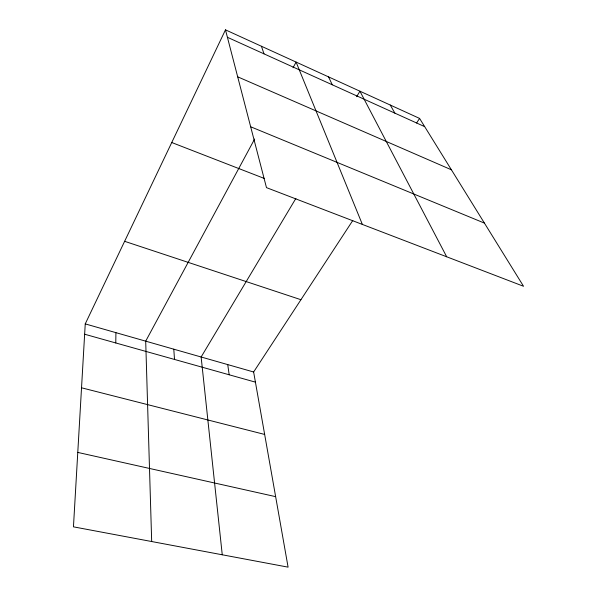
<?xml version="1.0" encoding="UTF-8"?>
<svg xmlns="http://www.w3.org/2000/svg" width="597" height="597" viewBox="0 0 597 597"><rect width="100%" height="100%" fill="white"/><g stroke="black" fill="none" stroke-linecap="round" stroke-linejoin="round"><path stroke-width="0.9" d="M115.781 342.962L115.915 332.656M225.479 29.85L266.478 187.63L523.547 286.276L419.587 118.422L225.479 29.85L85.244 323.895L73.453 526.838L288.09 567.15L253.628 371.991L352.797 220.465M254.643 139.004L145.698 341.163L151.683 541.531M293.03 67.767L296.097 62.073L362.372 224.427M295.881 198.413L201.129 356.999L222.256 554.785M356.64 96.707L359.931 91.199L446.69 256.785M416.587 123.004L419.587 118.422M77.782 452.414L275.642 496.652M81.535 387.796L264.658 434.437M84.64 334.223L255.419 382.147M85.244 323.895L253.628 371.991M124.624 241.315L300.933 299.709M171.742 142.519L264.501 178.525M250.665 126.773L484.413 223.099M237.681 76.812L451.392 169.787M227.405 37.283L424.668 126.639M390.251 105.042L394.908 113.154M328.559 76.886L332.26 84.781M261.434 46.26L264.008 53.864M227.733 364.595L229.181 374.789M173.794 349.193L174.511 359.439"/></g></svg>
